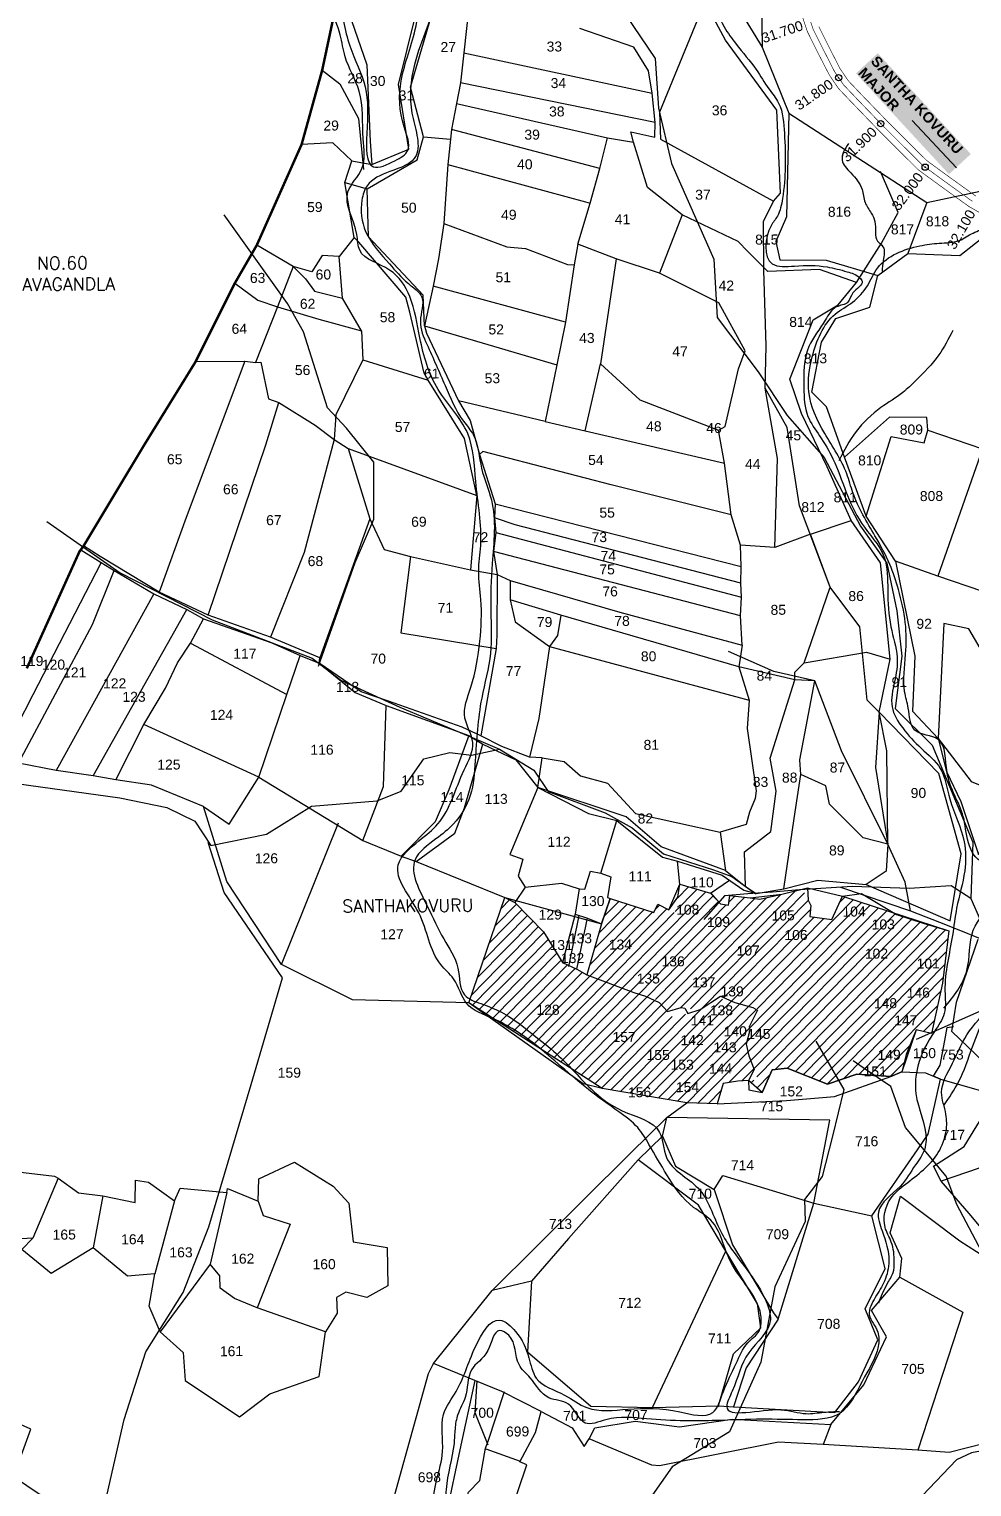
# Model space of a CAD drawing. Header units: inches. Extents: x 210717 to 251299, y 1601244 to 1613022.
# Drawn here: x 213538 to 215051, y 1607817 to 1610156 of the extents above; entities that cross this region are included whole.
import ezdxf
from ezdxf.enums import TextEntityAlignment as Align

# ---------------------------------------------------------------- set-up
doc = ezdxf.new("R2010")
doc.units = ezdxf.units.IN
doc.header["$LTSCALE"] = 15
doc.header["$MEASUREMENT"] = 0
doc.header["$PDMODE"] = 32
doc.header["$PDSIZE"] = 10
doc.linetypes.add('HIDDEN2', pattern=[0.1875, 0.125, -0.0625])
for name, color, linetype in [('CANAL1', 7, 'Continuous'), ('CHANAGE', 1, 'Continuous'), ('PLOT', 7, 'Continuous'), ('PLOT NO', 7, 'Continuous'), ('RE REMARKS', 7, 'Continuous'), ('ROAD', 1, 'Continuous'), ('STREAM', 4, 'Continuous'), ('STRUCTURE', 5, 'Continuous'), ('TEXT', 1, 'Continuous'), ('text2', 7, 'Continuous'), ('VILLAGE BOUNDARY', 5, 'Continuous')]:
    doc.layers.add(name, color=color, linetype=linetype)
doc.styles.add('section', font='romant.shx', dxfattribs={"height": 2})
doc.styles.get("Standard").update_dxf_attribs({"font": 'arial.ttf'})
doc.dimstyles.get("Standard").update_dxf_attribs({"dimtxt": 0.18, "dimasz": 0.18, "dimexe": 0.18, "dimexo": 0.0625, "dimgap": 0.09, "dimtad": 0, "dimtih": 1, "dimtoh": 1, "dimdec": 4, "dimzin": 0, "dimdsep": 46, "dimtxsty": 'Standard', "dimcen": 0.09, "dimadec": 0, "dimazin": 0, "dimtfac": 1, "dimtdec": 4, "dimtofl": 0, "dimtmove": 0, "dimatfit": 3, "dimfxl": 1, "dimtolj": 1, "dimtzin": 0, "dimarcsym": 0})
pattern_1 = [(45.48603, (210598.728, 1605601.31), (-9.049068, 8.89683), [])]

msp = doc.modelspace()

# ---------------------------------------------------------------- hatches: boundary and pattern name
at = {"layer": 'PLOT'}
h = msp.add_hatch(dxfattribs=at)
h.set_pattern_fill('ANSI31', color=256, scale=101.520988, angle=0.486)
h.set_pattern_definition(pattern_1)
h.paths.add_polyline_path([(214693.1, 1608555.7), (214694.4, 1608550.4), (214688.8, 1608527.7), (214693, 1608509.1), (214707.2, 1608470.7), (214692.4, 1608469.6), (214714, 1608450), (214730.5, 1608486.6), (214754.1, 1608489), (214819.2, 1608463.8), (214866.1, 1608479.7), (214920.9, 1608475.8), (214938.6, 1608483.5), (214945.4, 1608510.9), (214961.3, 1608550.7), (214985.9, 1608545), (215003.8, 1608625.4), (215013.7, 1608709.4), (214972.5, 1608722), (214929.9, 1608735.5), (214925.7, 1608738.1), (214843.1, 1608765), (214826.1, 1608727.5), (214790.6, 1608732.8), (214792.5, 1608750), (214779, 1608776.5), (214745.6, 1608768.2), (214710.4, 1608760.2), (214695.1, 1608762.4), (214662.2, 1608766.4), (214660.4, 1608750.5), (214647.1, 1608752.7), (214631.4, 1608770.1), (214582.2, 1608784.3), (214574.4, 1608738.1), (214547, 1608752.5), (214540.5, 1608739.2), (214470, 1608761.2), (214456.2, 1608720.6), (214432.8, 1608638.9), (214508.1, 1608610.7), (214545.1, 1608599), (214562.2, 1608580.3), (214584.4, 1608586.3), (214611.3, 1608582.4), (214614.6, 1608583.4), (214647.3, 1608605), (214670.1, 1608594.6), (214707.4, 1608584)])
h = msp.add_hatch(dxfattribs=at)
h.set_pattern_fill('ANSI31', color=256, scale=101.520988, angle=0.486)
h.set_pattern_definition(pattern_1)
h.paths.add_polyline_path([(214432.8, 1608638.9), (214416.7, 1608648.1), (214393.5, 1608659), (214363.3, 1608708.1), (214317.1, 1608755.2), (214301.4, 1608762.8), (214243.2, 1608594.1), (214457.4, 1608456.6), (214593.4, 1608433.8), (214642, 1608431.8), (214651.7, 1608464.5), (214693.3, 1608471.2), (214701.2, 1608487), (214687.8, 1608523.3), (214694.4, 1608550.4), (214693.1, 1608555.7), (214706.6, 1608582.5), (214699, 1608586.4), (214643, 1608602.2), (214614.6, 1608583.4), (214571.9, 1608569.8), (214549.1, 1608594.6), (214527.2, 1608604.7), (214508.1, 1608610.7)])

# ---------------------------------------------------------------- linework, layer by layer
at = {"layer": 'CANAL1', "color": 200, "const_width": 1}
for points in [[(214737.8, 1610297.8), (214786.7, 1610152.5), (214805.5, 1610114.8), (214822, 1610082.7), (214837, 1610060.7), (214860.1, 1610036.5), (214902.1, 1609993), (214964.9, 1609930.5), (215003, 1609902.7), (215046.2, 1609871.6), (215080.1, 1609852.3)], [(214805.2, 1610160.2), (214823.4, 1610123.8), (214839.2, 1610092.9), (214852.6, 1610073.3), (214874.5, 1610050.3), (214916.4, 1610007), (214978, 1609945.7), (215014.7, 1609918.9), (215057, 1609888.5)]]:
    msp.add_lwpolyline(points, dxfattribs=at)
at = {"layer": 'CANAL1', "color": 1, "linetype": 'HIDDEN2', "ltscale": 4, "const_width": 1}
msp.add_lwpolyline([(214747.2, 1610301.1), (214796, 1610156.3), (214814.5, 1610119.3), (214830.6, 1610087.8), (214844.8, 1610067), (214867.3, 1610043.4), (214909.2, 1610000), (214971.5, 1609938.1), (215008.8, 1609910.8), (215051.6, 1609880)], dxfattribs=at)
at = {"layer": 'PLOT'}
for points in [[(214055.6, 1609944.9), (214087.8, 1609938.9), (214147.1, 1609963.5), (214130.5, 1610067.6), (214158.2, 1610179.8), (214166.3, 1610228.5), (214258.1, 1610321.5), (214279.5, 1610380.7), (214260.2, 1610442.8), (214227, 1610455.9), (214197.1, 1610524.1)], [(214477.5, 1610459), (214517.6, 1610419.7), (214612.5, 1610400.4), (214675.3, 1610356.6), (214629, 1610266.3), (214714.2, 1610127.4)], [(214170.8, 1609983.3), (214149.9, 1610063.3), (214191.4, 1610205.9), (214245.2, 1610279.8), (214299.6, 1610340.7)], [(214711.2, 1610343.5), (214714.2, 1610127.4), (214757.1, 1610021.5), (214978.5, 1609877.9), (215064, 1609896.1), (215084.1, 1609874.9), (215094.7, 1609865.7), (215136, 1609810.7), (215287.3, 1609760.8), (215468.9, 1609734.3), (215593.7, 1609720.2), (215865.2, 1609880.5), (215882.6, 1609890), (215819.8, 1609947.1), (215862.4, 1610005.6), (215936.7, 1609970.7), (216077.7, 1610113.1), (216192.8, 1610214.8)], [(214243.5, 1610191.4), (214235.3, 1610118.2), (214230, 1610070.2), (214223.8, 1610037), (214215.7, 1609995.1), (214213.8, 1609979.7), (214209.7, 1609938.9), (214203.2, 1609844.4), (214194.8, 1609787.6), (214186.3, 1609743.9), (214172.3, 1609680.5), (214175.2, 1609668.5), (214226.6, 1609560), (214245.5, 1609528.5), (214260.5, 1609473.7), (214285.4, 1609394.8), (214284.4, 1609372.4), (214286.6, 1609348.6), (214283.2, 1609318.3), (214288.7, 1609281.4), (214288.4, 1609184.1), (214287, 1609162.7), (214262.7, 1609022.3), (214232.7, 1609036.2), (214114.3, 1609078.3), (214070.6, 1609093.2), (214052.2, 1609105.1), (214003.2, 1609139.2)], [(214040.4, 1610212.4), (214079.5, 1610098.9), (214085, 1609975.9), (214087.8, 1609938.9)], [(214622.2, 1610199.9), (214549.5, 1610023.3), (214551, 1609979.8), (214732.4, 1609880.5)], [(214687.2, 1608780.7), (214685.9, 1608836.5), (214728.3, 1608869), (214736.7, 1608933.5), (214726.8, 1608986.8), (214766.5, 1609112.2), (214766.9, 1609124.4), (214781.6, 1609139.8), (214823.4, 1609261.2), (214792, 1609345.9), (214734.5, 1609324.8), (214738.6, 1609467.5), (214719.1, 1609580.3), (214720.6, 1609648), (214716.9, 1609769.4), (214716.3, 1609847.6), (214732.4, 1609880.5), (214743.4, 1609893), (214738, 1610026.2), (214655.5, 1610138.4), (214622.2, 1610199.9)], [(213805, 1609623), (213805, 1609623), (213883.8, 1609623.4), (213901, 1609621.5), (213909.6, 1609621.8), (213921.9, 1609562.9), (213938.4, 1609557.4), (213996.5, 1609520.8), (214027.3, 1609498.1), (214049.7, 1609483.6), (214256, 1609408.1), (214245.9, 1609288.7), (214288.7, 1609281.4), (214309.8, 1609271.5), (214485.5, 1609220.8), (214682.2, 1609168), (214679.7, 1609214.8), (214681.1, 1609245.1), (214680.1, 1609267.6), (214680.3, 1609294.3), (214679.2, 1609328.1), (214664.7, 1609377.1), (214653.5, 1609460), (214644.1, 1609512.8), (214654.6, 1609518.7), (214676, 1609611.3), (214687.1, 1609640), (214644.9, 1609716.9), (214549.2, 1609764.9), (214479.9, 1609787.8), (214418.4, 1609811.4), (214438.4, 1609876.9), (214453.7, 1609932.5), (214466.2, 1609981.8), (214507.8, 1609974.9), (214503.2, 1609991.4), (214541.7, 1609982.9), (214542.3, 1610006.3), (214537.4, 1610053.6), (214531.9, 1610089.4), (214508.1, 1610127.5), (214421.5, 1610157.2)], [(214235.3, 1610118.2), (214537.4, 1610053.6)], [(214008.1, 1610090.7), (214036.5, 1610068.6), (214066.2, 1610012.7), (214074.2, 1609930.9)], [(214542.3, 1610006.3), (214230, 1610070.2)], [(214223.8, 1610037), (214466.2, 1609981.8)], [(214757.1, 1610021.5), (214753.2, 1609854.9), (214736.1, 1609815.6), (214742.7, 1609786), (214816.8, 1609785.6), (214899.9, 1609761)], [(214172.3, 1609680.5), (214170.2, 1609729.5), (214082.4, 1609823), (214080, 1609900.3), (214160.5, 1609946.8), (214170.8, 1609983.3), (214213.8, 1609979.7)], [(214453.7, 1609932.5), (214215.7, 1609995.1)], [(214256, 1609408.1), (214236.5, 1609499.7), (214178.1, 1609592.9), (214171.8, 1609604.5), (214148.5, 1609702), (214142.4, 1609726), (214067, 1609814.7), (214059.3, 1609822), (214044.2, 1609910.4), (214055.6, 1609944.9), (214024.9, 1609973.6), (213975, 1609971.3)], [(214865.6, 1609750), (214806.3, 1609770.7), (214723.3, 1609767.4), (214691.2, 1609799.4), (214675.8, 1609815.6), (214586, 1609858.2), (214530, 1609902.1), (214507.8, 1609974.9)], [(214209.7, 1609938.9), (214430.5, 1609879.1), (214438.4, 1609876.9)], [(213620.7, 1609320.6), (213653.5, 1609300.3), (213674.2, 1609287.7), (213738, 1609250), (213790.7, 1609225.3), (213817.6, 1609210.4), (213927.2, 1609171.9), (213972.7, 1609151.3), (214003.2, 1609139.2), (214060.8, 1609091.9), (214110.9, 1609071.3), (214243.5, 1609022.8), (214265.7, 1609009.1), (214318.9, 1608983.7), (214354.2, 1608939.3), (214435.6, 1608897.6), (214480.7, 1608886.7), (214554.1, 1608827.5), (214578.2, 1608821.4), (214650.1, 1608799.1), (214684.8, 1608775), (214704.8, 1608769.6), (214749, 1608776.7), (214803.3, 1608790.7), (214881, 1608783.8), (215016.1, 1608725.6), (215033.6, 1608833.1), (214997.7, 1608962.1), (214902, 1609060.2), (214919.4, 1609145.2), (214904.3, 1609300.1), (214857.3, 1609367.7), (214818.5, 1609454), (214777.5, 1609539.4), (214758.6, 1609594.9), (214795.9, 1609689.9), (214836.4, 1609713.7), (214865.6, 1609750), (214905.6, 1609812.7), (214932.3, 1609861.9), (214903.9, 1609928.1)], [(214044.2, 1609910.4), (214080, 1609900.3)], [(214978.5, 1609877.9), (214948.2, 1609796.3)], [(214203.2, 1609844.4), (214304.2, 1609807.2), (214334.5, 1609804.1), (214401.5, 1609778.9), (214412.4, 1609777.9)], [(214586, 1609858.2), (214549.2, 1609764.9)], [(214059.3, 1609822), (214035.5, 1609791.5), (214008.1, 1609793), (213991.5, 1609767.1), (213961.7, 1609775.2), (213903.1, 1609809.8)], [(215068.6, 1609253.8), (214996.4, 1609278.6), (214928.2, 1609302.5), (214881.4, 1609375.1), (214846.3, 1609469.7), (214817.6, 1609550.5), (214794.1, 1609574), (214809.3, 1609653.9), (214832.4, 1609692), (214887.2, 1609710.3), (214899.9, 1609761), (214948.2, 1609796.3), (215031.3, 1609793.2), (215071.5, 1609824.9)], [(214418.4, 1609811.4), (214412.4, 1609777.9), (214398.5, 1609686), (214384.4, 1609617.8), (214366, 1609526.6), (214226.6, 1609560)], [(213961.7, 1609775.2), (213936.4, 1609710.5), (213901, 1609621.5)], [(213961.7, 1609775.2), (213981.5, 1609755.8), (213995.7, 1609735.7), (214040.7, 1609724.9)], [(214070.9, 1609672.4), (214040.7, 1609724.9), (214035.5, 1609791.5)], [(214479.9, 1609787.8), (214454.8, 1609619.4)], [(213867.8, 1609748.6), (213904.9, 1609721.5), (213936.4, 1609710.5), (214002.8, 1609690.9), (214070.9, 1609672.4), (214073, 1609625.8), (214178.1, 1609592.9)], [(214398.5, 1609686), (214186.3, 1609743.9)], [(214172.3, 1609680.5), (214384.4, 1609617.8)], [(213883.8, 1609623.4), (213789.9, 1609372.5), (213746.6, 1609252.7)], [(214073, 1609625.8), (214030.1, 1609537.4), (214027.3, 1609498.1), (213979, 1609316.7), (213924.9, 1609180.7)], [(214430.2, 1609512), (214454.8, 1609619.4), (214518.1, 1609561.5), (214644.1, 1609512.8)], [(213825.2, 1609216.1), (213917.3, 1609489.3), (213938.4, 1609557.4)], [(214366, 1609526.6), (214430.2, 1609512), (214653.5, 1609460)], [(214881.4, 1609375.1), (214921.3, 1609502.8), (214974.4, 1609492.7), (214980.2, 1609512.6), (214978.7, 1609533.1), (214918.4, 1609533.9), (214846.3, 1609469.7)], [(214980.2, 1609512.6), (215068, 1609482.9), (215133.2, 1609458.9), (215107, 1609369.7)], [(214049.7, 1609483.6), (214084.5, 1609370.5), (214004.3, 1609147.5)], [(214664.7, 1609377.1), (214471.9, 1609425), (214265.9, 1609478.4), (214260.5, 1609473.7)], [(215068, 1609482.9), (214996.4, 1609278.6)], [(214680.1, 1609267.6), (214317.6, 1609360.9), (214284.4, 1609372.4)], [(214285.4, 1609394.8), (214680.3, 1609294.3)], [(214084.5, 1609370.5), (214107.4, 1609321.3), (214149.7, 1609310), (214245.9, 1609288.7)], [(214286.6, 1609348.6), (214681.1, 1609245.1)], [(214792, 1609345.9), (214857.3, 1609367.7)], [(214003.2, 1609139.2), (214004.3, 1609147.5), (213924.9, 1609180.7), (213825.2, 1609216.1), (213746.6, 1609252.7), (213651.6, 1609310.1), (213625.1, 1609327.2)], [(214734.5, 1609324.8), (214679.2, 1609328.1)], [(214149.7, 1609310), (214134.5, 1609187.9), (214287, 1609162.7)], [(214679.7, 1609214.8), (214283.2, 1609318.3)], [(214928.2, 1609302.5), (214959.1, 1609150.4), (214955.3, 1609061.8), (214996.8, 1609018), (215010.3, 1608965.3), (215032.9, 1608917.3), (215061.7, 1608832.1), (215101.5, 1608903.5), (215128.4, 1608964.4), (215144.8, 1609105.3), (215146.3, 1609113.1), (215084.2, 1609126.1), (215063.9, 1609162.9), (215045.8, 1609194.2), (215005.9, 1609202.7), (214996.8, 1609018), (215049.9, 1608949.2), (215097, 1608930), (215107, 1608955), (215104.3, 1609079), (215084.2, 1609126.1)], [(213653.5, 1609300.3), (213543.5, 1609088.3), (213490.5, 1608985.7)], [(213520.5, 1608978.7), (213639.6, 1609201.2), (213674.2, 1609287.7)], [(214309.8, 1609271.5), (214309.8, 1609240.4), (214317.6, 1609205.4), (214373.1, 1609165.8), (214693.2, 1609079.5)], [(213738, 1609250), (213581.1, 1608966.6)], [(214676.7, 1609133.2), (214391, 1609215.9), (214309.8, 1609240.4)], [(213640.4, 1608958), (213790.7, 1609225.3)], [(213676.6, 1608952), (213721.9, 1609040.7), (213756.4, 1609099.1), (213775.8, 1609139.5), (213796.4, 1609171), (213817.6, 1609210.4)], [(214391, 1609215.9), (214385.8, 1609183.6), (214373.1, 1609165.8)], [(213796.4, 1609171), (213951.3, 1609089)], [(214682.2, 1609168), (214676.7, 1609133.2), (214693.2, 1609079.5), (214690.2, 1609034.1), (214704.5, 1608934.2), (214703, 1608922), (214694, 1608899.8), (214688.8, 1608879.9), (214647, 1608868), (214655.1, 1608806.3), (214552.3, 1608844.4), (214495.9, 1608892.5), (214354.2, 1608939.3), (214360.9, 1608987.1), (214341, 1608988.4), (214296.4, 1609005.4), (214262.7, 1609022.3)], [(214373.1, 1609165.8), (214355.8, 1609050.3), (214341, 1608988.4)], [(213817.5, 1608909), (213858.5, 1608880.6), (213906.5, 1608956.2), (213951.3, 1609089), (213972.7, 1609151.3)], [(214781.6, 1609139.8), (214881.5, 1609156.9), (214919.4, 1609145.2)], [(214749, 1608776.7), (214765.4, 1608889.7), (214776.5, 1608960.2), (214774.7, 1608983.8), (214798.5, 1609110.6), (214766.5, 1609112.2), (214676.7, 1609133.2)], [(214073, 1608854.3), (214106.5, 1608941.3), (214110.9, 1609071.3)], [(214902, 1609060.2), (214896.1, 1608971.5), (214916, 1608848.7), (214913.1, 1608805.1), (214881, 1608783.8)], [(213906.5, 1608956.2), (213721.9, 1609040.7)], [(214243.5, 1609022.8), (214211.4, 1608935.9), (214189.6, 1608884.5), (214134.8, 1608829.6)], [(214158.9, 1608820.9), (214221, 1608866.4), (214236.3, 1608907.1), (214265.7, 1609009.1)], [(214643.6, 1607945.7), (214668, 1608030.8), (214712, 1608072.5), (214706.8, 1608111.3), (214655.8, 1608195.4), (214612.1, 1608269.2), (214515.1, 1608341.9), (214554.3, 1608379.9), (214561.2, 1608409.8), (214593.4, 1608433.8), (214457.4, 1608456.6), (214426.8, 1608464.1), (214243.2, 1608594.1), (214056.7, 1608598.6), (213942.5, 1608655.7), (213854.9, 1608788.9), (213817.5, 1608909), (213734.3, 1608943.1), (213676.6, 1608952), (213640.4, 1608958), (213581.1, 1608966.6), (213520.5, 1608978.7), (213490.5, 1608985.7), (213457.5, 1608992.3)], [(214360.9, 1608987.1), (214396.5, 1608981.4), (214422.6, 1608958.4), (214466.1, 1608946.7), (214510.9, 1608897.9), (214647, 1608868)], [(213906.5, 1608956.2), (214073, 1608854.3)], [(214916, 1608848.7), (214876.2, 1608858.8), (214822.3, 1608913), (214816.2, 1608942.3), (214776.5, 1608960.2)], [(214354.2, 1608939.3), (214309.3, 1608831.8), (214329.9, 1608824.4), (214322.5, 1608797.2), (214334, 1608779.7), (214392.2, 1608786.2), (214420.5, 1608776.8), (214429.4, 1608776.2), (214438.8, 1608805.4), (214455.1, 1608802.3), (214480.7, 1608886.7)], [(213942.5, 1608655.7), (214034, 1608883)], [(214073, 1608854.3), (214134.8, 1608829.6), (214158.9, 1608820.9), (214301.4, 1608762.8)], [(214455.1, 1608802.3), (214471.4, 1608796.1), (214466, 1608762.8), (214470, 1608761.2), (214540.5, 1608739.2), (214547, 1608752.5), (214564.3, 1608743.4), (214578.7, 1608763.7), (214582.2, 1608784.3), (214578.2, 1608821.4)], [(214582.2, 1608784.3), (214631.4, 1608770.1), (214661.7, 1608790.6)], [(214655.1, 1608806.3), (214687.2, 1608780.7), (214704.8, 1608769.6)], [(214334, 1608779.7), (214317.1, 1608755.2)], [(214420.5, 1608776.8), (214413.9, 1608736.5), (214393.5, 1608659)], [(214631.4, 1608771.1), (214647.1, 1608752.7), (214660.4, 1608750.5), (214662.2, 1608766.4), (214695.1, 1608762.4), (214710.4, 1608760.2), (214745.6, 1608768.2), (214786.9, 1608778.5), (214788.1, 1608758.6), (214792.5, 1608750), (214790.6, 1608732.8), (214826.1, 1608727.5), (214843.1, 1608765), (214873.9, 1608769.6), (214929.9, 1608735.5), (214972.5, 1608722), (215013.7, 1608709.4), (215003.8, 1608625.4), (214985.9, 1608545), (214961.3, 1608550.7), (214945.4, 1608510.9), (214938.6, 1608483.5)], [(214243.2, 1608594.1), (214301.4, 1608762.8), (214301.4, 1608762.8), (214301.4, 1608762.8), (214301.4, 1608762.8), (214301.4, 1608762.8), (214301.4, 1608762.8)], [(214301.4, 1608762.8), (214317.1, 1608755.2), (214363.3, 1608708.1), (214393.5, 1608659), (214416.7, 1608648.1), (214432.8, 1608638.9), (214508.1, 1608610.7), (214527.2, 1608604.7), (214549.1, 1608594.6), (214562.2, 1608580.3), (214584.4, 1608586.3), (214590.2, 1608585.5), (214594.7, 1608577.1), (214614.6, 1608583.4), (214647.3, 1608605), (214670.1, 1608594.6), (214699, 1608586.4), (214706.6, 1608582.5), (214693.1, 1608555.7), (214694.4, 1608550.4), (214688.8, 1608527.7), (214693, 1608509.1), (214701.2, 1608487), (214692.4, 1608469.6), (214692.6, 1608454.3), (214714, 1608450), (214730.5, 1608486.6), (214754.1, 1608489), (214819.2, 1608463.8), (214866.1, 1608479.7), (214920.9, 1608475.8), (214938.6, 1608483.5), (214976.5, 1608481.6), (215000.2, 1608471.8), (214989.4, 1608476.4), (214999.9, 1608494.2), (215007.6, 1608533.4), (215011, 1608554.3), (215021.2, 1608556.1)], [(214470, 1608761.2), (214456.2, 1608720.6), (214432.8, 1608638.9)], [(214420.1, 1608734.2), (214403.3, 1608652.5)], [(214413.9, 1608736.5), (214413.9, 1608736.5), (214433.6, 1608730), (214456.2, 1608720.6)], [(214416.7, 1608648.1), (214433.6, 1608730)], [(215082.9, 1608486.8), (215018.7, 1608547.9), (215026.3, 1608595.1), (215060.9, 1608696.2)], [(214337.8, 1608034.2), (214439.3, 1607946.8), (214538, 1607944.8), (214645.3, 1607947.6), (214668.1, 1607945.9), (214830.6, 1607936.8), (214868.7, 1607985.7), (214899.9, 1608053.5), (214879.7, 1608102.9), (214911.6, 1608168), (214890.4, 1608252.5), (214963.8, 1608358.1), (214980.4, 1608383.2), (215000.2, 1608471.8), (215089.3, 1608446.3)], [(214642, 1608431.8), (214753.3, 1608437.6), (214830.1, 1608443.7), (214920.9, 1608475.8)], [(215148.4, 1608431.1), (215118, 1608326.1), (215140.4, 1608294.5), (215139.4, 1608254), (215215.1, 1608219.5), (215211.3, 1608203.3), (215161.3, 1608199.6), (215131.1, 1608155.2), (215046.4, 1608255.8), (215001.7, 1608308), (214989.2, 1608332), (215038.3, 1608363.6), (215089.3, 1608446.3), (215108, 1608427.2), (215121.4, 1608378.5), (215062.7, 1608328.7), (215001.7, 1608308)], [(214102.3, 1607724.4), (214178.4, 1607999.5), (214186.7, 1608015.1), (214280.6, 1608132.3), (214350.9, 1608202.2), (214502.8, 1608352.9), (214561.2, 1608409.8)], [(214739.9, 1608086.4), (214797.2, 1608272.5), (214822.6, 1608405.8), (214561.2, 1608409.8)], [(214554.3, 1608379.9), (214575, 1608331.9), (214637.2, 1608294.6), (214666.8, 1608206), (214732.6, 1608096.8), (214739.9, 1608086.4), (214688.3, 1608008.5), (214668.1, 1607945.9)], [(213446.2, 1608331.4), (213578.1, 1608315.9), (213584.4, 1608312.8), (213616.7, 1608289.2), (213655.8, 1608284.6), (213708.1, 1608273.8), (213708.3, 1608309.3), (213729.4, 1608306.4), (213771.1, 1608276.2), (213779.9, 1608296.5), (213855.1, 1608289.5), (213855.9, 1608296.2), (213905.1, 1608275.9), (213906.3, 1608311.5), (213963.7, 1608338.5), (214025.6, 1608299.9), (214050.6, 1608272.7), (214057.9, 1608210.6), (214112.4, 1608201.6), (214113.4, 1608140), (214079.8, 1608121.3), (214046, 1608130), (214031.2, 1608121.3), (214031.9, 1608096.2), (214013.2, 1608066.4), (213903.6, 1608104.5), (213867.5, 1608119.5), (213844, 1608136.4), (213843.8, 1608156.2), (213828.3, 1608174.5), (213747.8, 1608066.4), (213730.4, 1608107.1), (213739.4, 1608159.3), (213695.4, 1608155.4), (213640.5, 1608201.2), (213573, 1608159.7), (213525.9, 1608198.4), (213543.7, 1608216.5), (213498, 1608214)], [(214515.1, 1608341.9), (214403.6, 1608215.8), (214344.2, 1608147.5), (214337.8, 1608034.2)], [(213584.4, 1608312.8), (213543.7, 1608216.5)], [(214637.2, 1608294.6), (214651, 1608316.9), (214797.2, 1608272.5), (214890.4, 1608252.5)], [(213655.8, 1608284.6), (213640.5, 1608201.2)], [(213771.1, 1608276.2), (213739.4, 1608159.3)], [(213855.1, 1608289.5), (213828.3, 1608174.5)], [(213905.1, 1608275.9), (213913.1, 1608252.9), (213956.8, 1608239), (213903.6, 1608104.5)], [(214309.4, 1607771.8), (214336.3, 1607852.8), (214325.4, 1607857.6), (214350.5, 1607904.6), (214359.3, 1607938.1), (214409.1, 1607912), (214428.6, 1607882.2), (214436.5, 1607894.5), (214445.4, 1607912.3), (214510.3, 1607922.7), (214581.6, 1607913.9), (214666.3, 1607926.1), (214824.3, 1607917.7), (214877.2, 1607980.9), (214913.6, 1608058.2), (214889.5, 1608100.5), (214935.2, 1608153.7), (214938.4, 1608184.1), (214919.5, 1608225.1), (214936.1, 1608283.8), (215031.7, 1608212.4), (215071.7, 1608186.6)], [(214538, 1607944.8), (214655.8, 1608195.4)], [(214344.2, 1608147.5), (214280.6, 1608132.3)], [(214935.2, 1608153.7), (215036.4, 1608097.6), (214964.1, 1607876.4)], [(213747.8, 1608066.4), (213785, 1608033.2), (213788.3, 1607988.3), (213875.2, 1607929.8), (213924.1, 1607966.6), (214003.2, 1607994.4), (214013.2, 1608066.4)], [(214359.3, 1607938.1), (214296.2, 1607970.2), (214253, 1607988), (214186.7, 1608015.1)], [(213599.4, 1607624.4), (213608.6, 1607690.9), (213618, 1607762.3), (213512.4, 1607833.5), (213540.3, 1607910.1), (213369.6, 1607986.7), (213360.3, 1607988.8)], [(214253, 1607988), (214229, 1607877.1), (214207.9, 1607778.7)], [(214233.5, 1607772.9), (214242.9, 1607808.7), (214261, 1607827.7), (214270.3, 1607879.3), (214274.4, 1607890.8), (214300.4, 1607970.5)], [(214256, 1607987.7), (214252.8, 1607936.7), (214273.9, 1607884.8)], [(215671.6, 1607769.5), (215464.3, 1607878.3), (215389.1, 1607914), (215359.4, 1607913.8), (215279.8, 1607905.4), (215129.3, 1607898.2), (215102.6, 1607894.9), (215014.5, 1607872.4), (214964.1, 1607876.4), (214811.9, 1607885.2), (214740.3, 1607889.1), (214549.6, 1607851.1), (214537.3, 1607852.1), (214436.5, 1607894.5)], [(214824.3, 1607917.7), (214811.9, 1607885.2)], [(214270.9, 1607878.7), (214325.7, 1607858.5)]]:
    msp.add_lwpolyline(points, dxfattribs=at)
at = {"layer": 'PLOT', "color": 11}
msp.add_lwpolyline([(214457.4, 1608456.6), (214243.2, 1608594.1), (214301.4, 1608762.8), (214456.2, 1608720.6), (214470, 1608761.2), (214540.5, 1608739.2), (214547, 1608752.5), (214564.3, 1608743.4), (214582.2, 1608784.3), (214631.4, 1608770.1), (214647.1, 1608752.7), (214660.4, 1608750.5), (214662.2, 1608766.4), (214695.1, 1608762.4), (214745.6, 1608768.2), (214786.9, 1608778.5), (214843.1, 1608765), (215013.7, 1608709.4), (215003.8, 1608625.4), (214985.9, 1608545), (214961.3, 1608550.7), (214938.6, 1608483.5), (214920.9, 1608475.8), (214866.1, 1608479.7), (214819.2, 1608463.8), (214754.1, 1608489), (214730.5, 1608486.6), (214714, 1608450), (214692.4, 1608469.6), (214675.2, 1608468.3), (214651.7, 1608464.5), (214642, 1608431.8), (214593.4, 1608433.8), (214457.4, 1608456.6), (214426.8, 1608464.1), (214243.2, 1608594.1), (214301.4, 1608762.8), (214301.4, 1608762.8), (214301.4, 1608762.8)], dxfattribs=at)
at = {"layer": 'ROAD', "color": 30}
for points in [[(214495.6, 1610178.8), (214542.3, 1610109), (214547.6, 1610029.6), (214568.6, 1609940.5), (214636.7, 1609787.1), (214641.9, 1609693.8), (214707.9, 1609606.2), (214754.3, 1609536.3), (214813.7, 1609469), (214871.9, 1609358.8), (214914.2, 1609299.3), (214930.3, 1609223.2), (214938.3, 1609150.1), (214927.9, 1609066.4), (214986.9, 1609007.5), (215052.2, 1608852), (215049.3, 1608761.6), (215080, 1608690.6), (215193.9, 1608659.6)], [(214002.1, 1609134.4), (214061.1, 1609300.5), (214091, 1609369.9), (214091, 1609461.5), (214047.3, 1609515.9), (214016.5, 1609548.7), (213977.9, 1609670.4), (213952.6, 1609716), (213850.5, 1609858.4)], [(214916, 1608848.7), (214914.4, 1608998.5), (214902, 1609060.2), (214882.9, 1609079.4), (214870.8, 1609197.2), (214823.4, 1609261.2), (214774.4, 1609391.3), (214754.2, 1609517), (214719.1, 1609580.3)], [(213565.8, 1609366.2), (213683.6, 1609284), (213831.3, 1609208.6), (213991.7, 1609147), (214037.9, 1609111.6), (214132.5, 1609068.3), (214262.9, 1609013.8), (214292.7, 1609000.9)], [(213338.5, 1608973.1), (213482.2, 1608950.9), (213683.3, 1608923.1), (213758.6, 1608907.7), (213803.8, 1608885.3), (213829.3, 1608846.7), (213918.5, 1608864.7), (213990.8, 1608909.7), (214096.3, 1608918), (214135, 1608933.7), (214170.9, 1608985.7), (214212.7, 1608995.9), (214247.8, 1608991.3), (214292.7, 1609000.9), (214347.8, 1608967.5), (214370.9, 1608933.3), (214462.4, 1608898.7), (214505.5, 1608875), (214555.6, 1608833.2), (214636, 1608807.4), (214665.5, 1608796.6), (214704.1, 1608768.9)], [(213610, 1607573.2), (213690.3, 1607925.4), (213725.2, 1608034.2), (213785.1, 1608129.2), (213826.2, 1608234.8), (213893.9, 1608463.2), (213944.3, 1608634.3), (213850.5, 1608770.8), (213825, 1608851.2)], [(215085.1, 1608589.6), (214961.4, 1608535.1)], [(214800.2, 1608532.7), (214845.1, 1608454.8), (214827.3, 1608380), (214810.3, 1608315.4), (214782, 1608278.3), (214783.2, 1608243.3), (214734.3, 1608138.3), (214712.2, 1608017.5), (214661.6, 1607905.6), (214569.9, 1607849.5), (214516.9, 1607774)], [(216110.2, 1607131.9), (215690.4, 1607418.7), (215531.6, 1607553), (215475.7, 1607618.9), (215387, 1607759.1), (215203.6, 1608037.2), (215071.5, 1608185.3), (215026.5, 1608270.6), (215009.4, 1608316.1), (214944.2, 1608393.9), (214920.6, 1608460), (214876.1, 1608490), (214860.3, 1608500.9)], [(215289.8, 1607906.4), (215157, 1607892), (215050.2, 1607872.1), (215026.1, 1607860.8), (214883.3, 1607710.9), (214844.5, 1607629.8), (214762.7, 1607531.3), (214689.5, 1607457.8), (214653.2, 1607391.5), (214592.2, 1607321.8), (214549.2, 1607255.9), (214522.4, 1607173.7), (214498.8, 1607095.8), (214464.9, 1606962.5), (214396.7, 1606812.1), (214326.3, 1606684.5), (214264.3, 1606642.6), (214214, 1606559.5)]]:
    msp.add_lwpolyline(points, dxfattribs=at)
at = {"layer": 'ROAD'}
for points in [[(214952.5, 1608741.9), (214943.7, 1608787.9), (214916, 1608848.7), (214841.4, 1608998.4), (214798.5, 1609110.6), (214732.9, 1609125.8), (214660.3, 1609157.9)], [(215049.3, 1608761.6), (215017.8, 1608781.5), (214950.1, 1608777.3), (214859.1, 1608780.8), (214774.2, 1608775.2), (214730.9, 1608771.5), (214691.3, 1608768.9), (214653.6, 1608765.5), (214620.8, 1608727.9)], [(214840.2, 1608779.4), (214952.5, 1608741.9), (215011.2, 1608718.5), (215080, 1608690.6)]]:
    msp.add_lwpolyline(points, dxfattribs=at)
at = {"layer": 'STREAM'}
for points in [[(214410.6, 1610849.3), (214441.7, 1610798.5), (214446.3, 1610773.2), (214454.6, 1610737.3), (214454.9, 1610704.4), (214457.5, 1610660.3), (214455.1, 1610628.7), (214458.5, 1610591.5), (214464.5, 1610569.4), (214455.8, 1610543.2), (214467.7, 1610501.5), (214489.3, 1610472), (214490.1, 1610433.3), (214464.8, 1610380.3), (214465.7, 1610320.6), (214496.6, 1610295.5), (214549.9, 1610295.1), (214596.3, 1610278.2), (214616.6, 1610248.1), (214630.7, 1610210.7), (214653.4, 1610159.8), (214672.3, 1610132.4), (214704.6, 1610091.4), (214724.9, 1610060.5), (214740.6, 1610037.5), (214749.9, 1609989.2), (214751.3, 1609935.3), (214746.8, 1609884.6), (214738.6, 1609856.1), (214728.5, 1609840.9), (214730.4, 1609779.8), (214766, 1609776.1), (214818.5, 1609774.8), (214850.5, 1609767.1), (214870.6, 1609757.5), (214874.7, 1609751.7), (214859.7, 1609733), (214851.8, 1609718.3), (214833.2, 1609710.5), (214815.6, 1609689.5), (214789.3, 1609647.1), (214781, 1609581), (214787.6, 1609534.9), (214806.5, 1609503.5), (214827.7, 1609466.8), (214873.6, 1609363.9), (214910, 1609309.1), (214915.8, 1609256.3), (214920.8, 1609197.3), (214930.9, 1609148.6), (214926.8, 1609109.1), (214922.7, 1609069.1), (214939.9, 1609035), (214969.5, 1609002.4), (215000, 1608970.2), (215015.5, 1608921.1), (215038.4, 1608852.6), (215039.3, 1608805.9), (215026.4, 1608745.9), (215019.7, 1608702.3), (215007.6, 1608613.1), (215006.5, 1608577.1), (214990.8, 1608548.1), (214964.1, 1608492.4), (214961, 1608448.4), (214977.2, 1608373.7), (214975.1, 1608359.5), (214960.2, 1608334), (214935.6, 1608299.6), (214900.8, 1608258.1), (214906.8, 1608228), (214917.5, 1608179.7), (214910.6, 1608147.7), (214895.8, 1608121.4), (214886.2, 1608093.7), (214899.8, 1608065.9), (214900.4, 1608042.8), (214874.7, 1607986.7), (214838.7, 1607935.4), (214779.6, 1607925.1), (214714.5, 1607925.9), (214640.3, 1607923.9), (214590.5, 1607923.5), (214528.7, 1607926.5), (214463.4, 1607925.1), (214430.1, 1607919.9), (214403.2, 1607950.3), (214372, 1607960.3), (214341.9, 1607992.4), (214324, 1608013.6), (214307.4, 1608060.7), (214292.7, 1608068.2), (214273.9, 1608036), (214247.5, 1608005), (214237.6, 1607960.9), (214225.8, 1607933.8), (214221.2, 1607910.2), (214219.6, 1607887.1), (214206.9, 1607813), (214211.1, 1607780.6), (214221.9, 1607763.8), (214225.6, 1607754.5), (214205.3, 1607729.9), (214171, 1607688.2), (214138.3, 1607664.4), (214112.5, 1607618.9), (214109.1, 1607599.3), (214090.6, 1607576.5), (214074.9, 1607483.7), (214057.6, 1607431.6), (214033.9, 1607393.6), (213993.4, 1607347.6), (213944.3, 1607324.5), (213930.2, 1607290.8), (213897.6, 1607259.9), (213857.2, 1607206.2), (213825.8, 1607137.6), (213798.6, 1607032.6), (213779.9, 1606985), (213761.5, 1606944), (213746.3, 1606905.6), (213735.8, 1606887.3), (213678.1, 1606881.5), (213627.4, 1606879.8), (213588.8, 1606877.2), (213540.8, 1606875), (213535.5, 1606872.8), (213487.6, 1606855.9), (213458.1, 1606811.9), (213434.8, 1606778.4), (213402.1, 1606698.9), (213365.1, 1606658.2), (213360.3, 1606658.1), (213346.2, 1606688.7), (213328.7, 1606713.8), (213310.2, 1606787.7), (213262.5, 1606849), (213259.7, 1606920.5), (213288.1, 1606974.5), (213328.9, 1607050.3), (213351.1, 1607103.3), (213357.1, 1607180.2), (213352.4, 1607315), (213321.3, 1607369.4), (213285.4, 1607412.1), (213261.9, 1607447.5), (213243.7, 1607499.7), (213216.1, 1607550.5), (213215.2, 1607605.1), (213190.8, 1607651.9), (213139.6, 1607708.8), (213128.1, 1607761.1), (213110.5, 1607787.1), (213103.1, 1607816.2), (213069.5, 1607844.8), (213064.5, 1607859), (213022.3, 1607910.1), (212946.7, 1607972.1), (212877.6, 1607997.7)], [(214035.4, 1610208.6), (214052.4, 1610129.4), (214076.9, 1610063.5), (214079.6, 1609988.7), (214090.2, 1609935.3), (214124.8, 1609945.2), (214145.5, 1609961.7), (214139.6, 1609999.3), (214134.9, 1610073.5), (214158.6, 1610161.5), (214171.4, 1610218.1), (214205.6, 1610261.6), (214244.5, 1610296), (214284.3, 1610360.8), (214278.8, 1610405), (214268.3, 1610435.4), (214257.5, 1610458.7), (214240.7, 1610459.1), (214227.3, 1610467.6), (214215.9, 1610496), (214195.2, 1610529.9)], [(214225.3, 1610529.7), (214226.5, 1610502.2), (214244.1, 1610476.4), (214273.8, 1610451.7), (214294, 1610407.6), (214300.4, 1610380.7), (214295.6, 1610345.1), (214218.4, 1610252.4), (214192.4, 1610203.3), (214175.9, 1610157.9), (214156.1, 1610099.8), (214152.1, 1610021.4), (214160.1, 1609985.8), (214158.8, 1609953.3), (214116.7, 1609927.7), (214080.3, 1609905.1), (214071.8, 1609882.1), (214077.8, 1609831.8), (214116, 1609779.5), (214146.3, 1609748.2), (214167.8, 1609726.5), (214165.6, 1609687.8), (214176.1, 1609650.7), (214205.2, 1609584.5), (214234.8, 1609527.3), (214250.7, 1609505), (214263.9, 1609451.7), (214279.6, 1609401), (214281, 1609298.8), (214278.6, 1609222), (214278.2, 1609154.8), (214264, 1609082.9), (214253.7, 1608982.2), (214245.5, 1608926.7), (214218.9, 1608881.2), (214190.6, 1608857.1), (214157.2, 1608823.7), (214176.7, 1608749.3), (214203.1, 1608696.6), (214225.9, 1608649.4), (214236.5, 1608606.8), (214262.6, 1608592.8), (214295.8, 1608578.8), (214351.2, 1608539.7), (214388.1, 1608508.5), (214439.5, 1608456), (214489.7, 1608420.8), (214549.6, 1608386.2), (214560.6, 1608346.1), (214611, 1608297), (214647.2, 1608228.1), (214688.5, 1608167.6), (214722.1, 1608110.9), (214727.4, 1608086.1), (214692.7, 1608032.3), (214666.2, 1607971.1), (214657.3, 1607946.6), (214744.4, 1607941.2), (214784.7, 1607934.9), (214813.7, 1607937.2), (214838.6, 1607938.4)], [(215006, 1608585.4), (215042.9, 1608646), (215053, 1608710.4), (215086.8, 1608760.4), (215112.3, 1608831.5), (215144, 1608942.2), (215164.3, 1609046.6), (215176.8, 1609113.5), (215205.9, 1609148.7), (215287.9, 1609180.4), (215374.6, 1609267.1), (215514.2, 1609334.2), (215580.9, 1609353.5), (215610.6, 1609407.5), (215632.4, 1609431.4), (215614.1, 1609473.6), (215603.2, 1609507.7), (215594.7, 1609543.4), (215651.2, 1609625.1), (215712.8, 1609666.3), (215736.9, 1609707.2), (215777.4, 1609745), (215809.8, 1609767.3), (215838.9, 1609793.6), (215885, 1609839.6), (215909.1, 1609880.6), (215981.2, 1609941.9), (215996.3, 1609981.1), (216019.6, 1610029.3), (216066.6, 1610053.4), (216096.7, 1610061.8), (216124.2, 1610094.6), (216179, 1610169.5), (216200.7, 1610215.2)], [(214069.3, 1607597.1), (214095.3, 1607643.1), (214120, 1607680.4), (214167, 1607715.9), (214194.8, 1607749.3), (214188.4, 1607782.3), (214201.3, 1607874.3), (214202.9, 1607933.3), (214222.9, 1607970.6), (214254, 1608042.3), (214293.3, 1608084.9), (214318.4, 1608066.8), (214339.7, 1608024.7), (214351.7, 1607991.8), (214397.2, 1607964.7), (214433, 1607944.6), (214498.4, 1607942.1), (214582, 1607937.7), (214634.9, 1607936.6), (214652, 1607970.3), (214672.5, 1608015.3), (214691, 1608048.5), (214709.2, 1608067.5), (214712, 1608092.9), (214663.4, 1608178.9), (214631.8, 1608245.2), (214604.1, 1608265.9), (214561.4, 1608317.9), (214532.5, 1608367), (214514.4, 1608393.8), (214484.1, 1608419.2), (214435.4, 1608455), (214349.1, 1608527.7), (214282.1, 1608568.8), (214240.1, 1608592.9), (214218.9, 1608632.4), (214198.3, 1608655.6), (214162.9, 1608738.6), (214130.2, 1608815.7), (214163.4, 1608854.1), (214193.8, 1608881.3), (214235.9, 1608967.9), (214249.8, 1609011.8), (214237.2, 1609050.9), (214246.5, 1609100.3), (214261.2, 1609174.5), (214262.7, 1609241.1), (214259.2, 1609286.4), (214262.4, 1609327.6), (214254.5, 1609430.7), (214241.6, 1609507.4), (214194.1, 1609578.2), (214164.9, 1609660.8), (214148.5, 1609727.3), (214116.1, 1609769.8), (214068.4, 1609801.4), (214063.6, 1609827), (214049.3, 1609895.1), (214071.9, 1609932.9), (214074, 1609980.3), (214067.3, 1610056.8), (214044.9, 1610112.1), (214037, 1610147.1), (214019.8, 1610191.2)], [(214852.6, 1609972.9), (214842.6, 1609946.3), (214856.5, 1609925.6), (214874.6, 1609899.2), (214879.4, 1609878.3), (214889.3, 1609861.1), (214895, 1609847.9), (214896.2, 1609830), (214899.3, 1609816.3), (214908.1, 1609807.2), (214908.3, 1609785.2), (214906.9, 1609767.4)], [(215297.6, 1609341.4), (215292.2, 1609313.8), (215284.7, 1609297.4), (215279.3, 1609272.9), (215274.9, 1609250.9), (215263.5, 1609214.1), (215257.1, 1609186.5), (215251.5, 1609180.9), (215216.3, 1609179.6), (215183.2, 1609175.7), (215164.4, 1609156.2), (215161.3, 1609108.9), (215143.9, 1609053.7), (215138.7, 1608995), (215138.5, 1608958.2), (215116.2, 1608888.2), (215092.2, 1608827.8), (215068.3, 1608820.5), (215045.5, 1608850.9), (215037, 1608893.1), (215010.9, 1608963.8), (214996.7, 1609016.7), (214959.3, 1609031.7), (214948.8, 1609066.8), (214942.9, 1609093.3), (214944.5, 1609153.2), (214944, 1609204.2), (214932.9, 1609257.2), (214919.2, 1609297.3), (214895.3, 1609343.2), (214860, 1609412.3), (214850, 1609442.8), (214814.7, 1609507.6), (214789.1, 1609574.1), (214794.7, 1609630.3), (214831.5, 1609699.2), (214859.4, 1609718.3), (214883.1, 1609744.5), (214899.7, 1609773.2), (214967.3, 1609808.5), (214998.4, 1609812.8), (215030.5, 1609817.2), (215052.9, 1609829.1), (215075.8, 1609840), (215093.5, 1609861.6), (215101.5, 1609879.5)], [(215020.4, 1609672.6), (214997.7, 1609633.6), (214960.8, 1609592.4), (214940, 1609573.4), (214904.9, 1609549.1), (214864.9, 1609510.5), (214837.2, 1609463.8)], [(214901.3, 1608112.5), (214914.8, 1608142.8), (214924.4, 1608161.3), (214926.3, 1608177.6), (214921.4, 1608210.3), (214911.5, 1608234.2), (214920.3, 1608279.8), (214944.1, 1608302.9), (214996.9, 1608353.8), (215009.4, 1608388.2), (215009.2, 1608415.3), (215002.3, 1608450.4), (215019.8, 1608497.1), (215046.9, 1608548.9), (215085.4, 1608599.6), (215104, 1608638.6), (215125.3, 1608657.7), (215141, 1608672.7), (215151, 1608703.4), (215157.8, 1608744.8), (215166, 1608808.5), (215171, 1608878.1), (215187.2, 1608956.4), (215212.8, 1609016.4), (215220.2, 1609056.7), (215234.6, 1609102.3), (215271.6, 1609146.5), (215299.4, 1609178.9), (215321.3, 1609196), (215338, 1609213.5), (215368.4, 1609243.9), (215397.3, 1609276.3), (215472.2, 1609319.6), (215497.7, 1609329), (215519.6, 1609335.4), (215547.2, 1609334.6), (215572.3, 1609331.7)], [(215005.7, 1608429.5), (215029.6, 1608467.3), (215051.8, 1608523.6), (215112.3, 1608623.7), (215152.7, 1608658), (215164.3, 1608688.5), (215160.3, 1608733.2), (215178.8, 1608801.6), (215181.5, 1608846.9), (215200.2, 1608896), (215220.6, 1608974.8), (215246.6, 1609068.2), (215257.7, 1609096.6), (215269.4, 1609118.8), (215280.5, 1609147.7), (215308.6, 1609174.7), (215362.3, 1609232.6), (215378.6, 1609253.3), (215388.8, 1609267.3)], [(213629.1, 1606864.4), (213590, 1606919.8), (213556.6, 1606971), (213523.1, 1607045.1), (213495.3, 1607117.8), (213471.6, 1607203.4), (213456.5, 1607307.6), (213433, 1607371.8), (213383.7, 1607447.1), (213407.2, 1607535.3), (213440, 1607549.9), (213462.6, 1607587.3), (213480.6, 1607663.2), (213482.8, 1607733.3), (213489.4, 1607803.4), (213498.8, 1607875), (213503.9, 1607949.4), (213519.1, 1608015.3)]]:
    msp.add_spline(points, degree=3, dxfattribs=at)
at = {"layer": 'text2', "color": 3}
for p in [(214837, 1610078.4), (214904.6, 1610004.8), (214975.9, 1609934.8)]:
    msp.add_point(p, dxfattribs=at)
at = {"layer": 'VILLAGE BOUNDARY', "const_width": 4}
msp.add_lwpolyline([(213533.9, 1609130.7), (213618.3, 1609317.8), (213625.1, 1609327.2), (213722.6, 1609489.5), (213805, 1609623), (213867.8, 1609748.6), (213903.1, 1609809.8), (213975, 1609971.3), (214008.1, 1610090.7), (214026.2, 1610175.7)], dxfattribs=at)

# ---------------------------------------------------------------- texts
at = {"layer": 'CHANAGE'}
for s, rotation, p in [('31.700', 18.5999, (214778.9, 1610163)), ('31.800', 34.4141, (214825.5, 1610070.4)), ('31.900', 44.0141, (214894.5, 1609995.1)), ('32.000', 53.8082, (214967.7, 1609923.5)), ('32.100', 60.2797, (215050.4, 1609864.6))]:
    msp.add_text(s, height=16, rotation=rotation, dxfattribs=at).set_placement(p, align=Align.MIDDLE_RIGHT)
at = {"layer": 'PLOT NO'}
for s, p in [('27', (214210.4, 1610127.7)), ('33', (214380.7, 1610128.4)), ('28', (214060.9, 1610077.5)), ('30', (214097.1, 1610073.1)), ('34', (214387.2, 1610069.8)), ('31', (214143.3, 1610050)), ('38', (214384.6, 1610024.2)), ('36', (214645.9, 1610026)), ('29', (214022.4, 1610001.6)), ('39', (214345, 1609987)), ('40', (214333.3, 1609939.4)), ('37', (214619.2, 1609890.7)), ('59', (213996.2, 1609870.8)), ('50', (214147.1, 1609869.8)), ('49', (214307.6, 1609858.4)), ('816', (214838.3, 1609863.3)), ('41', (214490, 1609851.2)), ('817', (214939.5, 1609835.1)), ('818', (214995.7, 1609848)), ('815', (214721.6, 1609818.7)), ('60', (214009.9, 1609762.6)), ('63', (213904.4, 1609757.1)), ('51', (214298.7, 1609758.2)), ('42', (214656.7, 1609744.8)), ('62', (213984.6, 1609715.6)), ('58', (214112.9, 1609694.1)), ('64', (213875, 1609675.5)), ('52', (214287.3, 1609674.5)), ('814', (214776.3, 1609686.6)), ('43', (214432.9, 1609660.8)), ('47', (214582.4, 1609639.2)), ('813', (214799.8, 1609628)), ('56', (213976.6, 1609609.3)), ('61', (214183.8, 1609603.7)), ('53', (214281.2, 1609596.2)), ('57', (214137, 1609518.1)), ('48', (214540.4, 1609519.1)), ('46', (214636.9, 1609516.2)), ('45', (214764.3, 1609504.5)), ('809', (214953.7, 1609513.9)), ('65', (213771.3, 1609466.2)), ('54', (214447.3, 1609465.1)), ('44', (214699.2, 1609458.7)), ('810', (214886.8, 1609464.4)), ('66', (213861.3, 1609418)), ('812', (214795.7, 1609389.5)), ('811', (214847.5, 1609405.2)), ('808', (214986, 1609407.2)), ('67', (213930.4, 1609368.5)), ('69', (214163.2, 1609365.9)), ('55', (214465.4, 1609380.5)), ('72', (214262.2, 1609341.1)), ('73', (214452.8, 1609341.2)), ('68', (213997.2, 1609302.8)), ('74', (214467.3, 1609311.2)), ('75', (214465.3, 1609289.4)), ('76', (214470.1, 1609254.1)), ('86', (214865, 1609246.7)), ('71', (214205.8, 1609227.8)), ('85', (214740.1, 1609224.6)), ('79', (214365, 1609205)), ('78', (214489.3, 1609206.8)), ('92', (214974.2, 1609202.2)), ('117', (213884, 1609154.4)), ('119', (213542, 1609142.4)), ('120', (213576.7, 1609136.7)), ('70', (214098, 1609146.3)), ('80', (214532, 1609150)), ('121', (213610.7, 1609124.1)), ('122', (213674.9, 1609106.6)), ('77', (214315.2, 1609126.3)), ('84', (214717.7, 1609119)), ('91', (214934.3, 1609108.6)), ('123', (213706, 1609085)), ('118', (214048.7, 1609100.9)), ('124', (213846.5, 1609056.1)), ('116', (214007.7, 1609000.1)), ('81', (214536.3, 1609008)), ('125', (213762, 1608976.3)), ('87', (214835.1, 1608971.6)), ('115', (214153.5, 1608950.9)), ('83', (214711.6, 1608948.5)), ('88', (214758.4, 1608955.4)), ('114', (214216.3, 1608924.3)), ('113', (214287.2, 1608921.2)), ('90', (214965, 1608930.8)), ('82', (214526.8, 1608889.8)), ('112', (214388.2, 1608852.4)), ('126', (213918.5, 1608825.9)), ('89', (214834, 1608838.6)), ('111', (214518.3, 1608797)), ('110', (214617.8, 1608787.3)), ('130', (214442.5, 1608757.3)), ('129', (214374.1, 1608735.6)), ('108', (214594.8, 1608743.5)), ('105', (214747.9, 1608734.2)), ('104', (214861.7, 1608740.5)), ('109', (214644, 1608723.6)), ('103', (214908.6, 1608719.8)), ('127', (214120, 1608704.1)), ('131', (214391.7, 1608686.8)), ('133', (214422.5, 1608697.6)), ('134', (214486.6, 1608687.6)), ('106', (214768.5, 1608702.8)), ('132', (214409.9, 1608665.8)), ('107', (214691.9, 1608678)), ('102', (214897.7, 1608673)), ('136', (214571.3, 1608660.5)), ('101', (214980.7, 1608657.1)), ('135', (214531.5, 1608633)), ('137', (214620.5, 1608627)), ('139', (214666, 1608612.3)), ('148', (214912.1, 1608593.4)), ('146', (214964.8, 1608610.4)), ('128', (214370.5, 1608582.8)), ('138', (214648.9, 1608582)), ('141', (214618.2, 1608565.9)), ('140', (214671.1, 1608548.3)), ('147', (214944.8, 1608565.8)), ('157', (214492.6, 1608539.3)), ('142', (214601.8, 1608534.2)), ('143', (214654.7, 1608522.6)), ('145', (214708.9, 1608544.1)), ('155', (214547.3, 1608510.3)), ('149', (214918.1, 1608510.6)), ('150', (214974.6, 1608513.3)), ('753', (215019.1, 1608511)), ('159', (213955.3, 1608481.9)), ('153', (214585.8, 1608494.8)), ('144', (214647.5, 1608488.6)), ('151', (214895.7, 1608484)), ('154', (214594.4, 1608458.8)), ('152', (214761, 1608451.9)), ('156', (214517.5, 1608450.6)), ('715', (214729.3, 1608427.9)), ('717', (215021.2, 1608382.2)), ('716', (214882, 1608371.9)), ('714', (214682.7, 1608333.5)), ('710', (214615, 1608287.8)), ('165', (213594, 1608222.2)), ('713', (214390.5, 1608239.3)), ('709', (214738.8, 1608222.8)), ('164', (213703.9, 1608214.7)), ('163', (213781.4, 1608193.7)), ('162', (213880.5, 1608183.6)), ('160', (214011.1, 1608174.7)), ('712', (214501.8, 1608112.6)), ('708', (214821.1, 1608079)), ('711', (214646.1, 1608055.7)), ('161', (213862.5, 1608035.1)), ('705', (214956.3, 1608006.7)), ('700', (214264.9, 1607936.3)), ('701', (214413.3, 1607931.5)), ('707', (214511.8, 1607932.7)), ('699', (214321.7, 1607906.3)), ('703', (214622.3, 1607887.7)), ('698', (214180.1, 1607832.9))]:
    msp.add_text(s, height=16, rotation=0.486, dxfattribs=at).set_placement(p, align=Align.MIDDLE_CENTER)
at = {"layer": 'STRUCTURE', "color": 5, "insert": (214899.7, 1610115.2), "char_height": 16.64, "width": 216.744, "attachment_point": 1, "rotation": 312.7159, "bg_fill": 1, "box_fill_scale": 1.1, "bg_fill_color": 7, "bg_fill_true_color": 16777215, "bg_fill_transparency": 0}
msp.add_mtext('{\\fArial|b1|i0|c0|p34;\\C1;SANTHA KOVURU MAJOR}', dxfattribs=at)
at = {"layer": 'TEXT', "char_height": 20.304, "width": 242.684, "attachment_point": 1, "rotation": 0.486, "style": 'section'}
for s, insert in [('\\pi76.86589;NO.60 \\P\\pi8.52651E-014;VUDAVAGANDLA', (213473.2, 1609790.1)), ('\\pi-2.9006;SANTHAKOVURU', (214043.1, 1608759.2))]:
    msp.add_mtext(s, dxfattribs=dict(at, insert=insert))

# ---------------------------------------------------------------- leaders
at = {"layer": 'RE REMARKS', "color": 1}
msp.add_leader([(215026.1, 1609933.9, -19), (214955.1, 1610009.8, -19)], dimstyle='Standard', override={"dimasz": 45}, dxfattribs=at)

doc.saveas('drawing.dxf')
